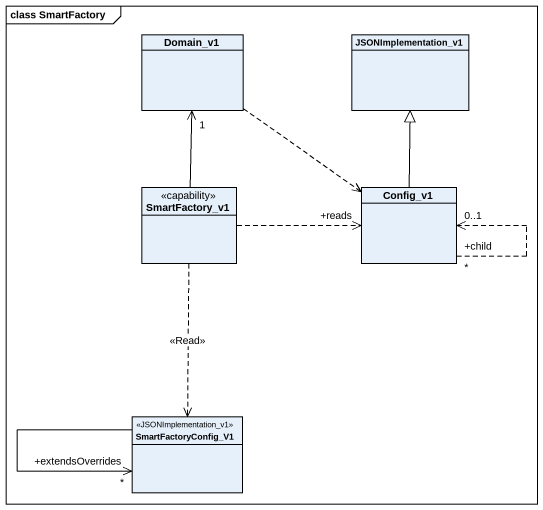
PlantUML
@startuml
mainframe class SmartFactory
hide circle
hide empty members
class Domain_v1
class JSONImplementation_v1
class SmartFactory_v1 <<capability>>
class Config_v1
class SmartFactoryConfig_V1 <<JSONImplementation_v1>>
Domain_v1 ..> Config_v1
SmartFactory_v1 -up-> "1" Domain_v1
SmartFactory_v1 .right.> "+reads" Config_v1
SmartFactory_v1 ..> SmartFactoryConfig_V1 : <<Read>>
Config_v1 -up-|> JSONImplementation_v1
Config_v1 "+child\n*" ..> "0..1" Config_v1
SmartFactoryConfig_V1 --> "+extendsOverrides\n*" SmartFactoryConfig_V1
@enduml
